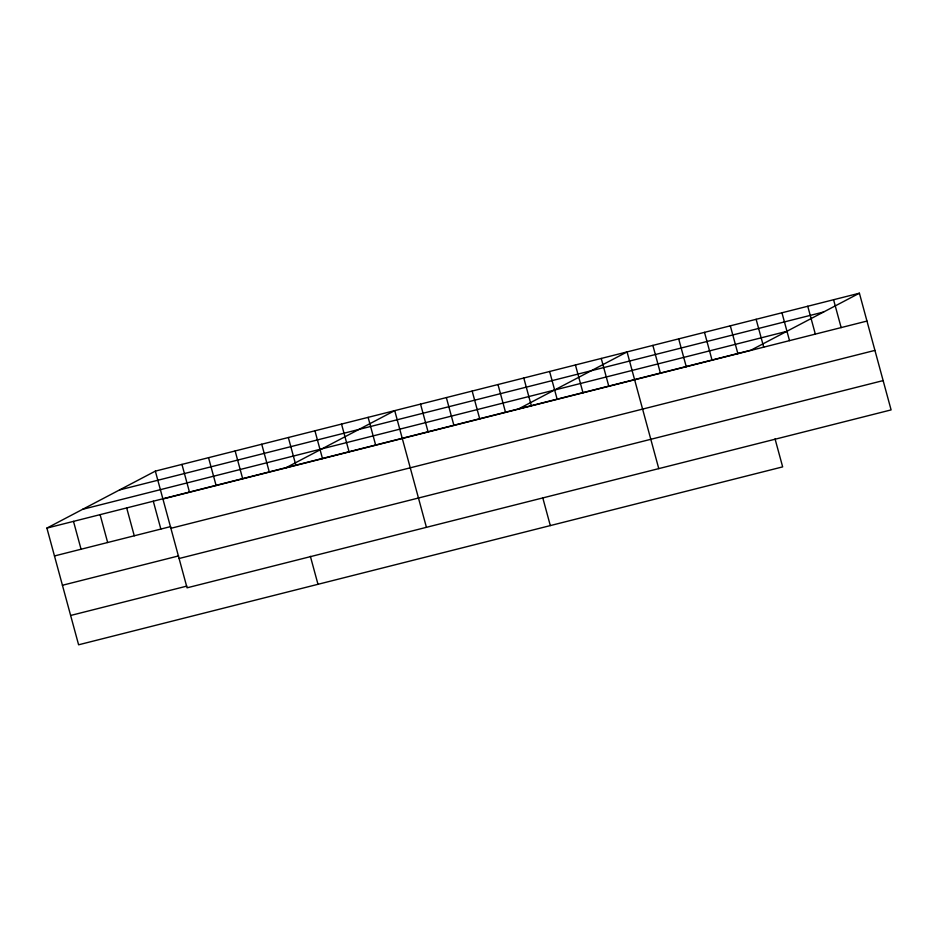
<?xml version="1.0" encoding="UTF-8"?>
<svg xmlns="http://www.w3.org/2000/svg" width="938" height="938" viewBox="0 0 938 938"><rect width="100%" height="100%" fill="white"/><g stroke="black" fill="none" stroke-linecap="round" stroke-linejoin="round"><path stroke-width="1.41" d="M775.046 438.89L782.655 466.878L78.604 644.793L46.9 528.094L155.345 471.122L859.396 293.207L891.1 409.906L187.061 587.821L155.345 471.122M286.278 467.605L394.722 410.633L426.427 527.332M518.608 408.886L627.065 351.926L658.769 468.625M859.396 293.207L750.939 350.179L46.9 528.094M119.56 489.929L823.611 312.014M82.685 509.299L786.736 331.372M162.919 498.993L866.958 321.066M54.474 555.953L170.657 526.593M170.88 528.305L874.931 350.39M62.436 585.265L178.619 555.906M179.088 558.509L883.139 380.594M70.643 615.469L186.826 586.109M833.577 299.738L841.152 327.596M807.759 306.257L815.333 334.116M781.952 312.776L789.515 340.646M756.134 319.307L763.708 347.166M730.315 325.826L737.889 353.685M704.508 332.357L712.071 360.215M678.69 338.876L686.264 366.735M652.871 345.395L660.446 373.265M601.246 358.445L608.809 386.304M575.428 364.976L583.002 392.834M549.609 371.495L557.184 399.354M523.803 378.014L531.365 405.873M542.715 497.597L550.313 525.585M497.984 384.545L505.559 412.403M472.166 391.064L479.74 418.923M446.359 397.583L453.922 425.453M420.541 404.114L428.103 431.972M368.13 417.363L375.692 445.222M341.526 424.082L349.1 451.94M314.934 430.8L322.508 458.659M288.341 437.518L295.904 465.377M310.372 556.316L317.982 584.292M261.737 444.237L269.312 472.107M235.145 450.967L242.708 478.826M208.541 457.685L216.115 485.544M181.949 464.404L189.511 492.262M153.293 501.209L160.855 529.067M126.689 507.927L134.263 535.786M100.096 514.645L107.659 542.504M73.492 521.376L81.067 549.234"/></g></svg>
